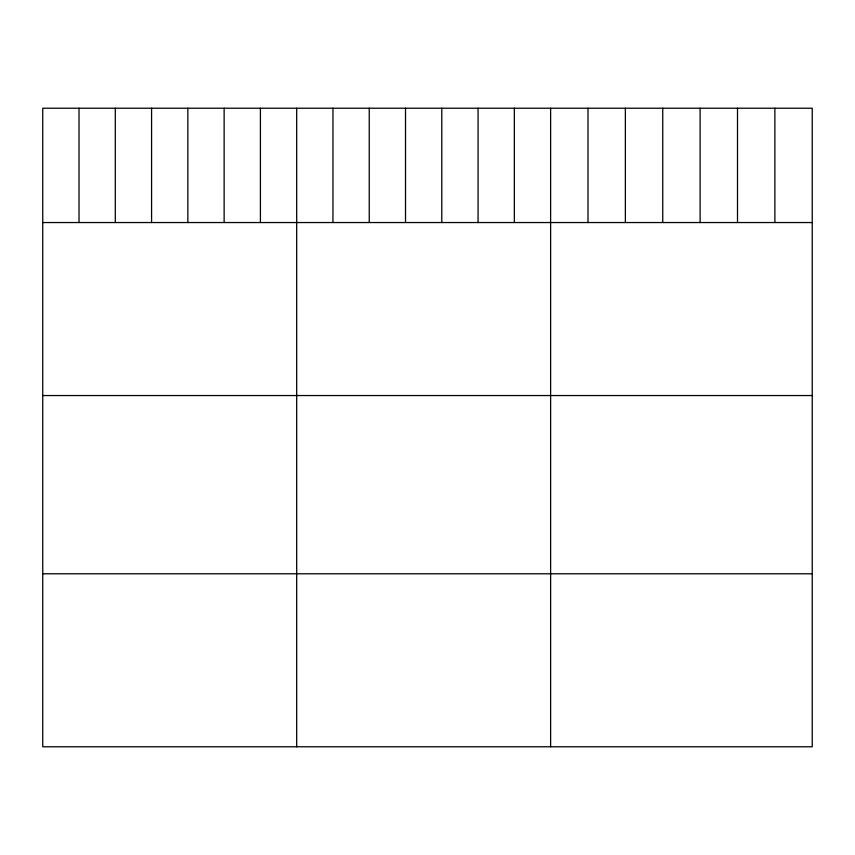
<?xml version="1.0" encoding="UTF-8"?>
<svg xmlns="http://www.w3.org/2000/svg" width="855" height="855" viewBox="0 0 855 855"><rect width="100%" height="100%" fill="white"/><g stroke="black" fill="none" stroke-linecap="round" stroke-linejoin="round"><path stroke-width="1.28" d="M812.25 222.546L812.25 746.778L42.75 746.778L42.75 108.222L812.25 108.222L812.25 222.546L42.75 222.546M42.75 395.544L812.25 395.544M42.75 573.78L812.25 573.78M774.876 108.222L774.876 222.546M737.502 108.222L737.502 222.546M700.127 108.222L700.127 222.546M662.743 108.222L662.743 222.546M625.368 108.222L625.368 222.546M587.994 108.222L587.994 222.546M550.62 108.222L550.62 746.778M514.347 108.222L514.347 222.546M478.063 108.222L478.063 222.546M441.789 108.222L441.789 222.546M405.516 108.222L405.516 222.546M369.242 108.222L369.242 222.546M332.958 108.222L332.958 222.546M296.685 108.222L296.685 746.778M260.412 108.222L260.412 222.546M224.128 108.222L224.128 222.546M187.854 108.222L187.854 222.546M151.581 108.222L151.581 222.546M115.307 108.222L115.307 222.546M79.023 108.222L79.023 222.546"/></g></svg>
